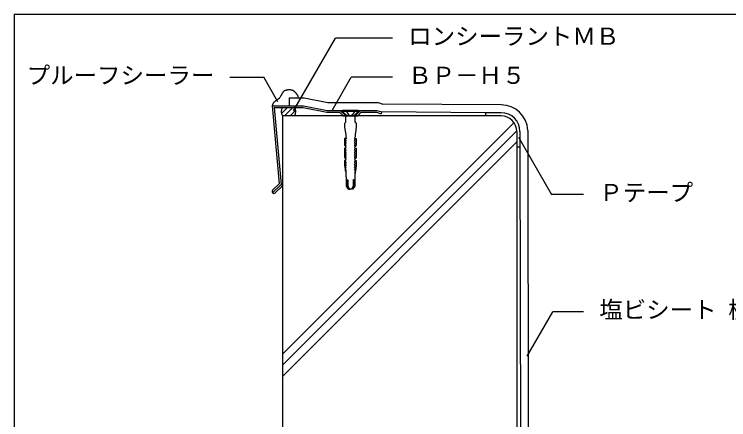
# Model space of a CAD drawing. Units: millimetres, scale not verified. Extents: x -409 to 391, y -633 to 597.
# Drawn here: x -409.5 to 47.5, y -302.4 to -42.9 of the extents above; entities that cross this region are included whole.
import ezdxf
from ezdxf.enums import TextEntityAlignment as Align

# ---------------------------------------------------------------- set-up
doc = ezdxf.new("R2010")
doc.units = ezdxf.units.MM
doc.header["$LTSCALE"] = 5
doc.linetypes.add('DASHED3', pattern=[4, 3, -1])
for name, color, linetype in [('2-2_in line', 7, 'Continuous'), ('2-4_out line', 2, 'Continuous'), ('2-6_鋼板・アングル', 2, 'Continuous'), ('2-7_ビス', 7, 'Continuous'), ('2-A_moji', 7, 'Continuous'), ('2-D_ハッチ他', 4, 'Continuous'), ('2-E_con他', 4, 'Continuous'), ('F-7', 1, 'Continuous')]:
    doc.layers.add(name, color=color, linetype=linetype)
doc.styles.add('ＭＳ ゴシック', font='')
doc.styles.get('ＭＳ ゴシック').set_extended_font_data('MS Gothic')

msp = doc.modelspace()

# ---------------------------------------------------------------- linework, layer by layer
at = {"layer": '2-2_in line'}
for p, q in [((-98, -107.937), (-238, -107.937)), ((-238, -107.937), (-238, -152.739)), ((-108, -105.937), (-174.467, -105.437)), ((-88, -117.937), (-88, -507.937)), ((-86, -117.937), (-86, -127.937)), ((-86, -127.937), (-88, -127.937)), ((-86, -127.937), (-85.518, -476.679))]:
    msp.add_line(p, q, dxfattribs=at)
for points in [[(-232.117, -91.466), (-232.326, -91.426), (-232.537, -91.393), (-232.659, -91.375), (-232.808, -91.357), (-233.064, -91.33), (-233.32, -91.311), (-233.577, -91.302), (-233.832, -91.303), (-234.086, -91.317), (-234.232, -91.332), (-234.34, -91.345), (-234.524, -91.374), (-234.708, -91.409), (-234.892, -91.447), (-235.076, -91.487), (-235.261, -91.527), (-235.368, -91.55), (-235.49, -91.576), (-235.701, -91.619), (-235.911, -91.665), (-236.118, -91.717), (-236.32, -91.78), (-236.517, -91.856), (-236.627, -91.907), (-236.727, -91.96), (-236.892, -92.064), (-237.05, -92.18), (-237.201, -92.308), (-237.344, -92.446), (-237.48, -92.591), (-237.556, -92.678), (-237.64, -92.78), (-237.778, -92.961), (-237.908, -93.148), (-238.031, -93.338), (-238.149, -93.532), (-238.262, -93.728), (-238.326, -93.843), (-238.393, -93.966)], [(-238.393, -93.966), (-238.507, -94.179), (-238.619, -94.393), (-238.73, -94.608), (-238.841, -94.824), (-238.952, -95.04), (-239.017, -95.166), (-239.105, -95.335), (-239.262, -95.624), (-239.426, -95.909), (-239.601, -96.186), (-239.79, -96.452), (-239.995, -96.705), (-240.123, -96.844), (-240.169, -96.891), (-240.251, -96.971), (-240.335, -97.047), (-240.421, -97.122), (-240.51, -97.193), (-240.602, -97.261), (-240.656, -97.298), (-240.745, -97.358), (-240.904, -97.454), (-241.065, -97.545), (-241.228, -97.634), (-241.391, -97.723), (-241.551, -97.815), (-241.643, -97.871), (-241.736, -97.93), (-241.892, -98.038), (-242.044, -98.151), (-242.193, -98.268), (-242.341, -98.389), (-242.487, -98.511), (-242.571, -98.582), (-242.677, -98.671), (-242.859, -98.827), (-243.038, -98.984), (-243.213, -99.145), (-243.383, -99.312)], [(-227.722, -96.437), (-227.74, -96.306), (-227.773, -96.081), (-227.811, -95.858), (-227.856, -95.637), (-227.912, -95.421), (-227.981, -95.209), (-228.028, -95.089), (-228.069, -94.997), (-228.147, -94.842), (-228.234, -94.69), (-228.329, -94.541), (-228.429, -94.396), (-228.534, -94.253), (-228.596, -94.172), (-228.67, -94.077), (-228.8, -93.916), (-228.933, -93.759), (-229.068, -93.603), (-229.206, -93.45), (-229.345, -93.298), (-229.426, -93.211), (-229.512, -93.119), (-229.661, -92.964), (-229.813, -92.81), (-229.968, -92.66), (-230.127, -92.514), (-230.29, -92.373), (-230.387, -92.293), (-230.475, -92.224), (-230.63, -92.11), (-230.789, -92.002), (-230.952, -91.901), (-231.119, -91.809), (-231.291, -91.725), (-231.392, -91.681), (-231.506, -91.637), (-231.706, -91.569), (-231.91, -91.513), (-232.117, -91.466)], [(-243.383, -99.312), (-243.547, -99.485), (-243.638, -99.589), (-243.689, -99.651), (-243.776, -99.761), (-243.858, -99.873), (-243.936, -99.989), (-244.009, -100.107), (-244.076, -100.228), (-244.112, -100.3), (-244.158, -100.401), (-244.23, -100.58), (-244.292, -100.763), (-244.346, -100.949), (-244.395, -101.137), (-244.441, -101.327), (-244.467, -101.437)], [(-98, -105.937), (-108, -105.937), (-108, -107.937)]]:
    msp.add_lwpolyline(points, dxfattribs=at)
for centre, radius, start, end in [((-233.03, -105.287), 5.632, 151.93342, 208.06658), ((-234.97, -105.287), 5.632, 331.93342, 28.06658), ((-98, -117.937), 12, 0, 90), ((-98, -117.937), 10, 0, 90)]:
    msp.add_arc(centre, radius, start, end, dxfattribs=at)
at = {"layer": '2-4_out line'}
for p, q in [((-233.719, -96.437), (-233.719, -101.437)), ((-233.719, -96.437), (-223.974, -96.437)), ((-223.974, -96.437), (-208.905, -99.437)), ((-208.905, -99.437), (-176.656, -99.437)), ((-176.656, -99.437), (-173.637, -100.443)), ((-98, -100.937), (-173.637, -100.443)), ((-81.015, -117.228), (-80.521, -474.748)), ((-238, -152.739), (-238, -567.937))]:
    msp.add_line(p, q, dxfattribs=at)
msp.add_arc((-98, -117.937), 17, 2.39044, 90, dxfattribs=at)
at = {"layer": '2-6_鋼板・アングル'}
for p, q in [((-244.467, -101.437), (-240.093, -151.437)), ((-244.467, -101.437), (-224.467, -101.437)), ((-243.157, -102.637), (-224.585, -102.637)), ((-243.157, -102.637), (-238.848, -151.89)), ((-224.585, -102.637), (-209.516, -105.637)), ((-224.467, -101.437), (-209.402, -104.436)), ((-209.467, -104.437), (-177.467, -104.437)), ((-200.967, -104.437), (-197.467, -107.937)), ((-187.967, -104.437), (-191.467, -107.937)), ((-177.467, -104.437), (-174.467, -105.437)), ((-199.164, -107.937), (-189.77, -107.937)), ((-187.47, -105.637), (-189.77, -107.937)), ((-174.467, -105.437), (-174.847, -106.576)), ((-240.093, -151.437), (-244.194, -155.538)), ((-238.848, -151.89), (-244.194, -157.236)), ((-238, -152.739), (-242.497, -157.236)), ((-238, -152.739), (-238.848, -151.89))]:
    msp.add_line(p, q, dxfattribs=at)
for points in [[(-209.516, -105.637), (-201.464, -105.637), (-199.164, -107.937)], [(-187.47, -105.637), (-177.662, -105.637), (-174.847, -106.576)]]:
    msp.add_lwpolyline(points, dxfattribs=at)
msp.add_arc((-243.345, -156.387), 1.2, 135, 315, dxfattribs=at)
at = {"layer": '2-7_ビス'}
for p, q in [((-199.467, -104.562), (-199.467, -105.062)), ((-199.467, -105.062), (-196.592, -107.937)), ((-189.467, -105.062), (-199.467, -105.062)), ((-189.467, -105.062), (-192.342, -107.937)), ((-197.636, -127.562), (-197.636, -127.562)), ((-197.636, -127.562), (-197.636, -127.562)), ((-191.298, -127.562), (-191.298, -127.562)), ((-191.298, -127.562), (-191.298, -127.562)), ((-197.636, -143.229), (-197.203, -144.053)), ((-191.298, -143.229), (-191.731, -144.053))]:
    msp.add_line(p, q, dxfattribs=at)
at = {"layer": '2-7_ビス', "linetype": 'DASHED3'}
for p, q in [((-197.017, -105.062), (-197.017, -104.562)), ((-197.017, -105.062), (-195.935, -106.937)), ((-191.917, -105.062), (-193, -106.937)), ((-191.917, -105.062), (-191.917, -104.562))]:
    msp.add_line(p, q, dxfattribs=at)
at = {"layer": '2-7_ビス'}
for points in [[(-189.467, -105.062), (-189.467, -104.562), (-199.467, -104.562)], [(-197.467, -112.033), (-197.467, -107.937), (-194.467, -107.937)], [(-191.467, -112.033), (-191.467, -107.937), (-194.467, -107.937)], [(-197.467, -112.033), (-198.217, -112.857), (-198.217, -114.956), (-197.669, -119.074), (-197.427, -119.481), (-197.467, -119.481), (-197.467, -121.295), (-197.034, -122.12)], [(-191.467, -112.033), (-190.717, -112.857), (-190.717, -114.956), (-191.265, -119.074), (-191.507, -119.481), (-191.467, -119.481), (-191.467, -121.295), (-191.9, -122.12)], [(-197.164, -122.367), (-198.142, -122.367), (-198.142, -126.6), (-197.641, -127.562), (-197.636, -127.562)], [(-197.096, -123.686), (-197.603, -122.862), (-197.603, -122.367)], [(-191.839, -123.686), (-191.331, -122.862), (-191.331, -122.367)], [(-191.77, -122.367), (-190.792, -122.367), (-190.792, -126.6), (-191.294, -127.562), (-191.298, -127.562)], [(-197.636, -127.562), (-197.632, -127.084), (-197.315, -127.067)], [(-197.096, -125.253), (-197.603, -124.429), (-197.603, -123.951), (-197.254, -123.934)], [(-197.153, -126.82), (-197.603, -125.995), (-197.603, -125.518), (-197.255, -125.5)], [(-191.839, -125.253), (-191.331, -124.429), (-191.331, -123.951), (-191.68, -123.934)], [(-191.782, -126.82), (-191.331, -125.995), (-191.331, -125.518), (-191.679, -125.5)], [(-191.298, -127.562), (-191.302, -127.084), (-191.619, -127.067)], [(-197.603, -128.634), (-198.142, -128.634), (-198.142, -134.431), (-197.636, -135.395)], [(-197.096, -129.953), (-197.603, -129.129), (-197.603, -128.634)], [(-197.096, -131.52), (-197.603, -130.695), (-197.603, -130.218), (-197.255, -130.2)], [(-197.096, -133.086), (-197.603, -132.262), (-197.603, -131.784), (-197.255, -131.767)], [(-191.839, -129.953), (-191.331, -129.129), (-191.331, -128.634)], [(-191.839, -131.52), (-191.331, -130.695), (-191.331, -130.218), (-191.679, -130.2)], [(-191.839, -133.086), (-191.331, -132.262), (-191.331, -131.784), (-191.679, -131.767)], [(-191.331, -128.634), (-190.792, -128.634), (-190.792, -134.431), (-191.298, -135.395)], [(-197.603, -136.467), (-198.142, -136.467), (-198.142, -139.715), (-197.636, -143.229), (-197.636, -142.751), (-197.327, -142.734)], [(-197.636, -135.395), (-197.632, -134.918), (-197.312, -134.9)], [(-197.153, -134.653), (-197.603, -133.829), (-197.603, -133.351), (-197.255, -133.334)], [(-197.096, -137.786), (-197.603, -136.962), (-197.603, -136.467)], [(-191.839, -137.786), (-191.331, -136.962), (-191.331, -136.467)], [(-191.781, -134.653), (-191.331, -133.829), (-191.331, -133.351), (-191.679, -133.334)], [(-191.298, -135.395), (-191.302, -134.918), (-191.623, -134.9)], [(-191.331, -136.467), (-190.792, -136.467), (-190.792, -139.715), (-191.298, -143.229), (-191.299, -142.751), (-191.607, -142.734)], [(-197.182, -142.486), (-197.633, -141.662), (-197.631, -141.184), (-197.308, -141.167)], [(-197.16, -140.92), (-197.624, -140.095), (-197.62, -139.618), (-197.285, -139.6)], [(-197.128, -139.353), (-197.608, -138.529), (-197.603, -138.051), (-197.255, -138.034)], [(-191.806, -139.353), (-191.326, -138.529), (-191.331, -138.051), (-191.679, -138.034)], [(-191.774, -140.92), (-191.31, -140.095), (-191.314, -139.618), (-191.649, -139.6)], [(-191.752, -142.486), (-191.301, -141.662), (-191.303, -141.184), (-191.626, -141.167)], [(-197.333, -144.3), (-197.467, -144.3), (-197.467, -145.084), (-197.317, -145.084), (-197.317, -146.692), (-197.311, -146.692)], [(-191.601, -144.3), (-191.467, -144.3), (-191.467, -145.084), (-191.617, -145.084), (-191.617, -146.692), (-191.624, -146.692)], [(-197.26, -147.021), (-197.26, -152.972), (-196.82, -153.623), (-195.817, -154.937), (-195.668, -154.937), (-196.753, -152.972), (-196.753, -149)], [(-196.169, -149), (-196.169, -152.972), (-195.084, -154.937), (-194.467, -154.937)], [(-192.765, -149), (-192.765, -152.972), (-193.85, -154.937), (-194.467, -154.937)], [(-191.674, -147.021), (-191.674, -152.972), (-192.114, -153.623), (-193.117, -154.937), (-193.266, -154.937), (-192.181, -152.972), (-192.181, -149)]]:
    msp.add_lwpolyline(points, dxfattribs=at)
at = {"layer": '2-7_ビス', "linetype": 'DASHED3'}
msp.add_arc((-194.467, -105.827), 1.84, 217.11751, 322.88248, dxfattribs=at)
at = {"layer": '2-7_ビス'}
for centre, major_axis, start_param, end_param in [((-197.175, -122.195), (0, -0.172), 0.06848, 2.1628795), ((-191.759, -122.195), (0, -0.172), 4.1203058, 6.2147054), ((-197.657, -128.098), (0, -0.536), 0.0442118, 3.0973809), ((-197.36, -126.844), (0, -0.229), 0.2312026, 1.6765256), ((-197.303, -123.711), (0, -0.229), 0.2312026, 1.6765256), ((-197.303, -125.277), (0, -0.229), 0.2312026, 1.6765256), ((-191.631, -123.711), (0, -0.229), 4.6066597, 6.0519827), ((-191.631, -125.277), (0, -0.229), 4.6066597, 6.0519827), ((-191.574, -126.844), (0, -0.229), 4.6066597, 6.0519827), ((-191.277, -128.098), (0, -0.536), 3.1858044, 6.2389735), ((-197.303, -129.977), (0, -0.229), 0.2312026, 1.6765256), ((-197.303, -131.544), (0, -0.229), 0.2312026, 1.6765256), ((-191.631, -129.977), (0, -0.229), 4.6066597, 6.0519827), ((-191.631, -131.544), (0, -0.229), 4.6066597, 6.0519827), ((-197.657, -135.931), (0, -0.536), 0.0442118, 3.0973809), ((-197.36, -134.677), (0, -0.229), 0.2312026, 1.6765256), ((-197.303, -133.111), (0, -0.229), 0.2312026, 1.6765256), ((-191.631, -133.111), (0, -0.229), 4.6066597, 6.0519827), ((-191.574, -134.677), (0, -0.229), 4.6066597, 6.0519827), ((-191.277, -135.931), (0, -0.536), 3.1858044, 6.2389735), ((-197.367, -140.944), (0, -0.229), 0.2312026, 1.6765256), ((-197.335, -139.377), (0, -0.229), 0.2312026, 1.6765256), ((-197.303, -137.811), (0, -0.229), 0.2312026, 1.6765256), ((-191.631, -137.811), (0, -0.229), 4.6066597, 6.0519827), ((-191.599, -139.377), (0, -0.229), 4.6066597, 6.0519827), ((-191.567, -140.944), (0, -0.229), 4.6066597, 6.0519827), ((-197.39, -142.511), (0, -0.229), 0.2312026, 1.6765256), ((-197.346, -144.127), (0, -0.174), 0.0818475, 2.1771705), ((-191.544, -142.511), (0, -0.229), 4.6066597, 6.0519827), ((-191.589, -144.127), (0, -0.174), 4.1060148, 6.2013378), ((-197.987, -146.986), (0, -0.8), 1.5261677, 1.947508), ((-196.461, -149.011), (0, -0.321), 1.5390306, 4.6806232), ((-192.473, -149.011), (0, -0.321), 1.6025621, 4.7441547), ((-190.947, -146.986), (0, -0.8), 4.3356773, 4.7570176)]:
    msp.add_ellipse(centre, major_axis=major_axis, ratio=0.909574, start_param=start_param, end_param=end_param, dxfattribs=at)
at = {"layer": '2-A_moji'}
for p, q in [((-230.756, -104.716), (-203.948, -58.284)), ((-167.501, -58.284), (-203.948, -58.284)), ((-271.522, -83.284), (-249.878, -83.284)), ((-240.822, -98.97), (-249.878, -83.284)), ((-206.222, -104.437), (-194.009, -83.284)), ((-167.501, -83.284), (-194.009, -83.284)), ((-86.984, -121.582), (-65.794, -158.284)), ((-45.247, -158.284), (-65.794, -158.284)), ((-81.379, -261.813), (-64.908, -233.284)), ((-45.247, -233.284), (-64.908, -233.284))]:
    msp.add_line(p, q, dxfattribs=at)
at = {"layer": '2-D_ハッチ他'}
for p, q in [((-238.549, -106.409), (-234.778, -102.637)), ((-236.542, -107.937), (-231.242, -102.637)), ((-233.007, -107.937), (-229.417, -104.347))]:
    msp.add_line(p, q, dxfattribs=at)
at = {"layer": '2-E_con他'}
for p, q in [((-238, -260.496), (-89.766, -112.262)), ((-238, -267.567), (-88, -117.567)), ((-238, -274.638), (-88, -124.638))]:
    msp.add_line(p, q, dxfattribs=at)
at = {"layer": 'F-7'}
for q in [(390.535, -42.937), (-409.465, -632.937)]:
    msp.add_line((-409.465, -42.937), q, dxfattribs=at)

# ---------------------------------------------------------------- texts
at = {"layer": '2-A_moji', "style": 'ＭＳ ゴシック'}
for s, p in [('ロンシーラントＭＢ', (-157.501, -65.784)), ('プルーフシーラー', (-401.522, -90.784)), ('ＢＰ－Ｈ５', (-157.501, -90.784)), ('Ｐテープ', (-35.247, -165.784)), ('塩ビシート 機械的固定工法', (-35.247, -240.784))]:
    msp.add_text(s, height=11, dxfattribs=at).set_placement(p, align=Align.BOTTOM_LEFT)

doc.saveas('drawing.dxf')
